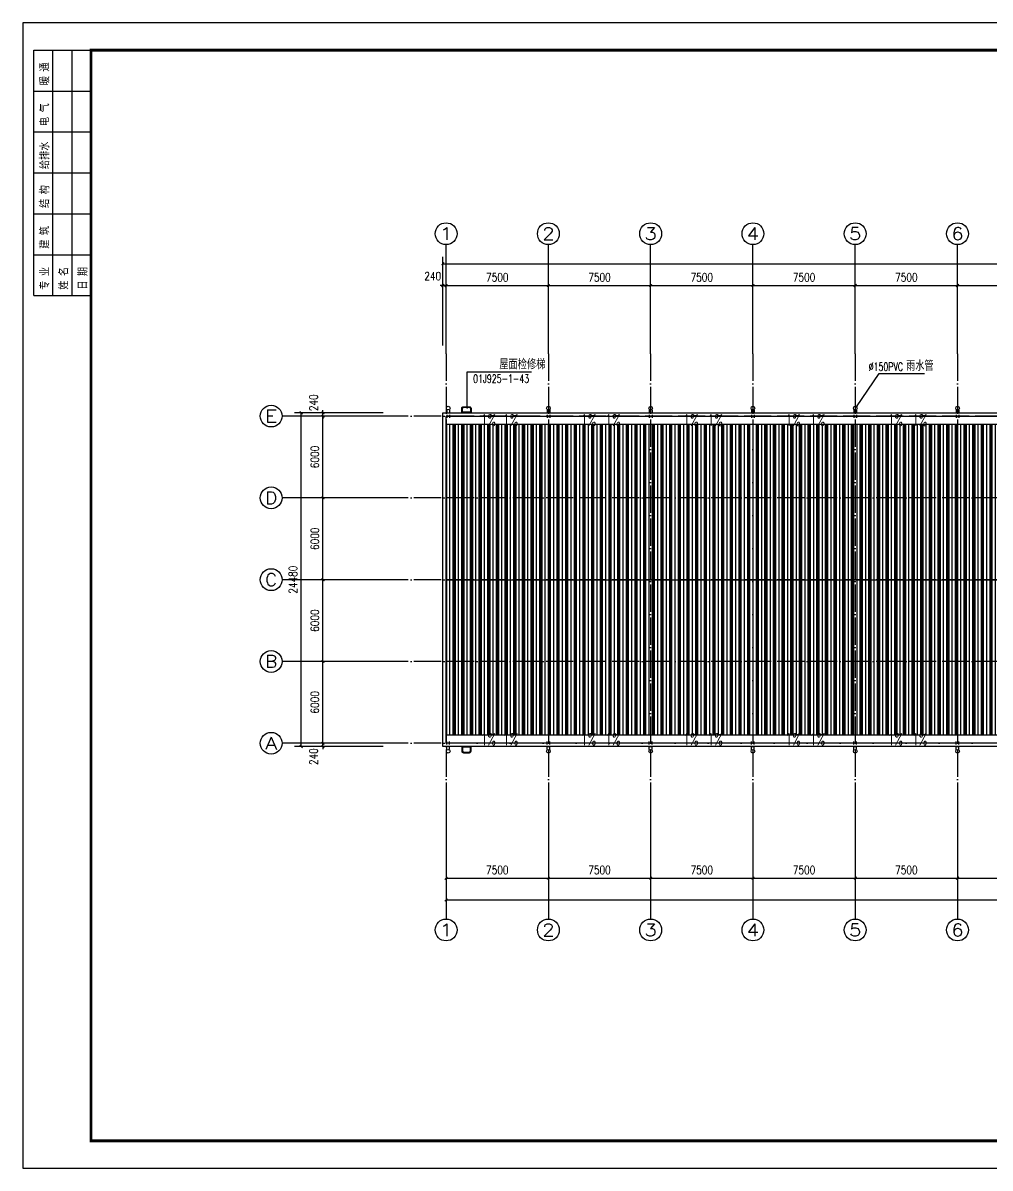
# Model space of a CAD drawing. Extents: x 3757684 to 3906284, y -130571 to 413559.
# Drawn here: x 3757684 to 3828603, y 184104 to 268104 of the extents above; entities that cross this region are included whole.
import ezdxf
from ezdxf.enums import TextEntityAlignment as Align

# ---------------------------------------------------------------- set-up
doc = ezdxf.new("R2010")
doc.units = 0
doc.header["$LTSCALE"] = 1000
doc.header["$MEASUREMENT"] = 0
for name, pattern in [('30', [0]), ('DASH', [0.35, 0.25, -0.1]), ('DOTE', [2.42, 2, -0.2, 0.02, -0.2])]:
    doc.linetypes.add(name, pattern=pattern)
doc.layers.get('0').update_dxf_attribs({"color": 4, "linetype": 'CONTINUOUS'})
doc.layers.get('Defpoints').update_dxf_attribs({"linetype": 'CONTINUOUS'})
for name, color, linetype in [('AXIS', 3, 'CONTINUOUS'), ('AXIS_TEXT', 7, 'CONTINUOUS'), ('DIM_LEAD', 3, 'CONTINUOUS'), ('DIM_SYMB', 3, 'CONTINUOUS'), ('DOTE', 1, 'CONTINUOUS'), ('killer_tk3.0000', 1, 'CONTINUOUS'), ('PUB_TEXT', 7, 'CONTINUOUS'), ('PUB_TITLE', 4, 'CONTINUOUS')]:
    doc.layers.add(name, color=color, linetype=linetype)
doc.styles.add('_TCH_AXIS', font='COMPLEX', dxfattribs={"bigfont": 'GBCBIG'})
doc.styles.add('_TCH_DIM', font='SIMPLEX', dxfattribs={"bigfont": 'GBCBIG'})
doc.styles.add('COMPLEX', font='COMPLEX')
doc.styles.add('DIM_FONT', font='SIMPLEX.shx', dxfattribs={"width": 0.8})
doc.styles.add('ht', font='simhei_0.ttf', dxfattribs={"width": 0.8})
doc.dimstyles.new('DIMN200', dxfattribs={"dimscale": 2, "dimtxt": 300, "dimasz": 100, "dimexe": 250, "dimexo": 300, "dimgap": 150, "dimtad": 1, "dimdec": 0, "dimzin": 0, "dimdsep": 46, "dimtxsty": 'DIM_FONT', "dimblk": 'ARCHTICK', "dimcen": 0.09, "dimclrt": 7, "dimazin": 2, "dimtfac": 1, "dimtdec": 0, "dimtix": 1, "dimtmove": 2, "dimatfit": 3, "dimfxl": 0, "dimtolj": 1, "dimtzin": 0, "dimarcsym": 0})

# ---------------------------------------------------------------- blocks, each defined once
blk = doc.blocks.new('A$C24B85BD5')
at = {"layer": 'PUB_TITLE'}
for p, q in [((0, 0), (0, 13500)), ((0, 13500), (3150, 13500)), ((1050, 0), (1050, 13500)), ((2100, 0), (2100, 13500)), ((3150, 0), (3150, 13500)), ((0, 11250), (3150, 11250)), ((0, 9000), (3150, 9000)), ((0, 6750), (3150, 6750)), ((0, 4500), (3150, 4500)), ((0, 2250), (3150, 2250)), ((0, 0), (3150, 0))]:
    blk.add_line(p, q, dxfattribs=at)
at = {"layer": 'PUB_TITLE', "style": 'ht', "width": 0.8}
for s, p in [('暖 通', (804, 11572)), ('电 气', (804, 9322)), ('给排水', (804, 6961)), ('结 构', (804, 4822)), ('建 筑', (804, 2572)), ('专 业', (804, 322)), ('姓 名', (1854, 322)), ('日 期', (2904, 322))]:
    blk.add_text(s, height=450, rotation=90, dxfattribs=at).set_placement(p)
blk = doc.blocks.new('_ArchTick')
at = {"color": 0, "linetype": 'ByBlock', "const_width": 0.4}
blk.add_lwpolyline([(-0.5, -0.5), (0.5, 0.5)], dxfattribs=at)
blk = doc.blocks.new('*D43')
at = {"layer": 'AXIS', "color": 0, "lineweight": -2}
for p, q in [((3784088, 215265), (3779188, 215265)), ((3779688, 215265), (3779688, 215465)), ((3779688, 215025), (3779688, 215265)), ((3784088, 215025), (3779188, 215025)), ((3779688, 215025), (3779688, 214825))]:
    blk.add_line(p, q, dxfattribs=at)
at = {"layer": 'Defpoints', "color": 0}
for p in [(3779688, 215265), (3784688, 215265), (3784688, 215025)]:
    blk.add_point(p, dxfattribs=at)
at = {"layer": 'AXIS', "color": 0, "lineweight": -2, "xscale": 200, "yscale": 200, "zscale": 200}
for p, rotation in [((3779688, 215265), 270), ((3779688, 215025), 90)]:
    blk.add_blockref('_ArchTick', p, dxfattribs=dict(at, rotation=rotation))
at = {"layer": 'AXIS', "color": 7, "insert": (3778998, 214285), "char_height": 600, "attachment_point": 5, "rotation": 90, "style": 'DIM_FONT'}
blk.add_mtext('\\A1;240', dxfattribs=at)
blk = doc.blocks.new('*D44')
at = {"layer": 'AXIS', "color": 0, "lineweight": -2}
for p, q in [((3784088, 221265), (3779188, 221265)), ((3779688, 215265), (3779688, 221265)), ((3784088, 215265), (3779188, 215265))]:
    blk.add_line(p, q, dxfattribs=at)
at = {"layer": 'Defpoints', "color": 0}
for p in [(3779688, 221265), (3784688, 221265), (3784688, 215265)]:
    blk.add_point(p, dxfattribs=at)
at = {"layer": 'AXIS', "color": 0, "lineweight": -2, "xscale": 200, "yscale": 200, "zscale": 200}
for p, rotation in [((3779688, 221265), 90), ((3779688, 215265), 270)]:
    blk.add_blockref('_ArchTick', p, dxfattribs=dict(at, rotation=rotation))
at = {"layer": 'AXIS', "color": 7, "insert": (3779088, 218265), "char_height": 600, "attachment_point": 5, "rotation": 90, "style": 'DIM_FONT'}
blk.add_mtext('\\A1;6000', dxfattribs=at)
blk = doc.blocks.new('*D45')
at = {"layer": 'AXIS', "color": 0, "lineweight": -2}
for p, q in [((3784088, 227265), (3779188, 227265)), ((3779688, 221265), (3779688, 227265)), ((3784088, 221265), (3779188, 221265))]:
    blk.add_line(p, q, dxfattribs=at)
at = {"layer": 'Defpoints', "color": 0}
for p in [(3779688, 227265), (3784688, 227265), (3784688, 221265)]:
    blk.add_point(p, dxfattribs=at)
at = {"layer": 'AXIS', "color": 0, "lineweight": -2, "xscale": 200, "yscale": 200, "zscale": 200}
for p, rotation in [((3779688, 227265), 90), ((3779688, 221265), 270)]:
    blk.add_blockref('_ArchTick', p, dxfattribs=dict(at, rotation=rotation))
at = {"layer": 'AXIS', "color": 7, "insert": (3779088, 224265), "char_height": 600, "attachment_point": 5, "rotation": 90, "style": 'DIM_FONT'}
blk.add_mtext('\\A1;6000', dxfattribs=at)
blk = doc.blocks.new('*D46')
at = {"layer": 'AXIS', "color": 0, "lineweight": -2}
for p, q in [((3784088, 233265), (3779188, 233265)), ((3779688, 227265), (3779688, 233265)), ((3784088, 227265), (3779188, 227265))]:
    blk.add_line(p, q, dxfattribs=at)
at = {"layer": 'Defpoints', "color": 0}
for p in [(3779688, 233265), (3784688, 233265), (3784688, 227265)]:
    blk.add_point(p, dxfattribs=at)
at = {"layer": 'AXIS', "color": 0, "lineweight": -2, "xscale": 200, "yscale": 200, "zscale": 200}
for p, rotation in [((3779688, 233265), 90), ((3779688, 227265), 270)]:
    blk.add_blockref('_ArchTick', p, dxfattribs=dict(at, rotation=rotation))
at = {"layer": 'AXIS', "color": 7, "insert": (3779088, 230265), "char_height": 600, "attachment_point": 5, "rotation": 90, "style": 'DIM_FONT'}
blk.add_mtext('\\A1;6000', dxfattribs=at)
blk = doc.blocks.new('*D47')
at = {"layer": 'AXIS', "color": 0, "lineweight": -2}
for p, q in [((3784088, 239265), (3779188, 239265)), ((3779688, 233265), (3779688, 239265)), ((3784088, 233265), (3779188, 233265))]:
    blk.add_line(p, q, dxfattribs=at)
at = {"layer": 'Defpoints', "color": 0}
for p in [(3779688, 239265), (3784688, 239265), (3784688, 233265)]:
    blk.add_point(p, dxfattribs=at)
at = {"layer": 'AXIS', "color": 0, "lineweight": -2, "xscale": 200, "yscale": 200, "zscale": 200}
for p, rotation in [((3779688, 239265), 90), ((3779688, 233265), 270)]:
    blk.add_blockref('_ArchTick', p, dxfattribs=dict(at, rotation=rotation))
at = {"layer": 'AXIS', "color": 7, "insert": (3779088, 236265), "char_height": 600, "attachment_point": 5, "rotation": 90, "style": 'DIM_FONT'}
blk.add_mtext('\\A1;6000', dxfattribs=at)
blk = doc.blocks.new('*D48')
at = {"layer": 'AXIS', "color": 0, "lineweight": -2}
for p, q in [((3784088, 239505), (3779188, 239505)), ((3779688, 239505), (3779688, 239705)), ((3779688, 239265), (3779688, 239505)), ((3784088, 239265), (3779188, 239265)), ((3779688, 239265), (3779688, 239065))]:
    blk.add_line(p, q, dxfattribs=at)
at = {"layer": 'Defpoints', "color": 0}
for p in [(3779688, 239505), (3784688, 239505), (3784688, 239265)]:
    blk.add_point(p, dxfattribs=at)
at = {"layer": 'AXIS', "color": 0, "lineweight": -2, "xscale": 200, "yscale": 200, "zscale": 200}
for p, rotation in [((3779688, 239505), 270), ((3779688, 239265), 90)]:
    blk.add_blockref('_ArchTick', p, dxfattribs=dict(at, rotation=rotation))
at = {"layer": 'AXIS', "color": 7, "insert": (3778998, 240245), "char_height": 600, "attachment_point": 5, "rotation": 90, "style": 'DIM_FONT'}
blk.add_mtext('\\A1;240', dxfattribs=at)
blk = doc.blocks.new('*D49')
at = {"layer": 'AXIS', "color": 0, "lineweight": -2}
for p, q in [((3784088, 239505), (3777588, 239505)), ((3778088, 215025), (3778088, 239505)), ((3784088, 215025), (3777588, 215025))]:
    blk.add_line(p, q, dxfattribs=at)
at = {"layer": 'Defpoints', "color": 0}
for p in [(3778088, 239505), (3784688, 239505), (3784688, 215025)]:
    blk.add_point(p, dxfattribs=at)
at = {"layer": 'AXIS', "color": 0, "lineweight": -2, "xscale": 200, "yscale": 200, "zscale": 200}
for p, rotation in [((3778088, 239505), 90), ((3778088, 215025), 270)]:
    blk.add_blockref('_ArchTick', p, dxfattribs=dict(at, rotation=rotation))
at = {"layer": 'AXIS', "color": 7, "insert": (3777488, 227265), "char_height": 600, "attachment_point": 5, "rotation": 90, "style": 'DIM_FONT'}
blk.add_mtext('\\A1;24480', dxfattribs=at)
blk = doc.blocks.new('*D50')
at = {"layer": 'AXIS', "color": 0, "lineweight": -2}
for p, q in [((3788474, 248842), (3788274, 248842)), ((3788474, 244442), (3788474, 249342)), ((3788474, 248842), (3788714, 248842)), ((3788714, 244442), (3788714, 249342)), ((3788714, 248842), (3788914, 248842))]:
    blk.add_line(p, q, dxfattribs=at)
at = {"layer": 'Defpoints', "color": 0}
for p in [(3788714, 248842), (3788474, 243842), (3788714, 243842)]:
    blk.add_point(p, dxfattribs=at)
at = {"layer": 'AXIS', "color": 0, "lineweight": -2, "xscale": 200, "yscale": 200, "zscale": 200}
blk.add_blockref('_ArchTick', (3788474, 248842), dxfattribs=at)
at = {"layer": 'AXIS', "color": 0, "lineweight": -2, "xscale": 200, "yscale": 200, "zscale": 200, "rotation": 180}
blk.add_blockref('_ArchTick', (3788714, 248842), dxfattribs=at)
at = {"layer": 'AXIS', "color": 7, "insert": (3787734, 249532), "char_height": 600, "attachment_point": 5, "style": 'DIM_FONT'}
blk.add_mtext('\\A1;240', dxfattribs=at)
blk = doc.blocks.new('*D51')
at = {"layer": 'AXIS', "color": 0, "lineweight": -2}
for p, q in [((3788714, 244442), (3788714, 249342)), ((3788714, 248842), (3796214, 248842)), ((3796214, 244442), (3796214, 249342))]:
    blk.add_line(p, q, dxfattribs=at)
at = {"layer": 'Defpoints', "color": 0}
for p in [(3796214, 248842), (3788714, 243842), (3796214, 243842)]:
    blk.add_point(p, dxfattribs=at)
at = {"layer": 'AXIS', "color": 0, "lineweight": -2, "xscale": 200, "yscale": 200, "zscale": 200, "rotation": 180}
blk.add_blockref('_ArchTick', (3788714, 248842), dxfattribs=at)
at = {"layer": 'AXIS', "color": 0, "lineweight": -2, "xscale": 200, "yscale": 200, "zscale": 200}
blk.add_blockref('_ArchTick', (3796214, 248842), dxfattribs=at)
at = {"layer": 'AXIS', "color": 7, "insert": (3792464, 249442), "char_height": 600, "attachment_point": 5, "style": 'DIM_FONT'}
blk.add_mtext('\\A1;7500', dxfattribs=at)
blk = doc.blocks.new('*D52')
at = {"layer": 'AXIS', "color": 0, "lineweight": -2}
for p, q in [((3796214, 244442), (3796214, 249342)), ((3796214, 248842), (3803714, 248842)), ((3803714, 244442), (3803714, 249342))]:
    blk.add_line(p, q, dxfattribs=at)
at = {"layer": 'Defpoints', "color": 0}
for p in [(3803714, 248842), (3796214, 243842), (3803714, 243842)]:
    blk.add_point(p, dxfattribs=at)
at = {"layer": 'AXIS', "color": 0, "lineweight": -2, "xscale": 200, "yscale": 200, "zscale": 200, "rotation": 180}
blk.add_blockref('_ArchTick', (3796214, 248842), dxfattribs=at)
at = {"layer": 'AXIS', "color": 0, "lineweight": -2, "xscale": 200, "yscale": 200, "zscale": 200}
blk.add_blockref('_ArchTick', (3803714, 248842), dxfattribs=at)
at = {"layer": 'AXIS', "color": 7, "insert": (3799964, 249442), "char_height": 600, "attachment_point": 5, "style": 'DIM_FONT'}
blk.add_mtext('\\A1;7500', dxfattribs=at)
blk = doc.blocks.new('*D53')
at = {"layer": 'AXIS', "color": 0, "lineweight": -2}
for p, q in [((3803714, 244442), (3803714, 249342)), ((3803714, 248842), (3811214, 248842)), ((3811214, 244442), (3811214, 249342))]:
    blk.add_line(p, q, dxfattribs=at)
at = {"layer": 'Defpoints', "color": 0}
for p in [(3811214, 248842), (3803714, 243842), (3811214, 243842)]:
    blk.add_point(p, dxfattribs=at)
at = {"layer": 'AXIS', "color": 0, "lineweight": -2, "xscale": 200, "yscale": 200, "zscale": 200, "rotation": 180}
blk.add_blockref('_ArchTick', (3803714, 248842), dxfattribs=at)
at = {"layer": 'AXIS', "color": 0, "lineweight": -2, "xscale": 200, "yscale": 200, "zscale": 200}
blk.add_blockref('_ArchTick', (3811214, 248842), dxfattribs=at)
at = {"layer": 'AXIS', "color": 7, "insert": (3807464, 249442), "char_height": 600, "attachment_point": 5, "style": 'DIM_FONT'}
blk.add_mtext('\\A1;7500', dxfattribs=at)
blk = doc.blocks.new('*D54')
at = {"layer": 'AXIS', "color": 0, "lineweight": -2}
for p, q in [((3811214, 244442), (3811214, 249342)), ((3811214, 248842), (3818714, 248842)), ((3818714, 244442), (3818714, 249342))]:
    blk.add_line(p, q, dxfattribs=at)
at = {"layer": 'Defpoints', "color": 0}
for p in [(3818714, 248842), (3811214, 243842), (3818714, 243842)]:
    blk.add_point(p, dxfattribs=at)
at = {"layer": 'AXIS', "color": 0, "lineweight": -2, "xscale": 200, "yscale": 200, "zscale": 200, "rotation": 180}
blk.add_blockref('_ArchTick', (3811214, 248842), dxfattribs=at)
at = {"layer": 'AXIS', "color": 0, "lineweight": -2, "xscale": 200, "yscale": 200, "zscale": 200}
blk.add_blockref('_ArchTick', (3818714, 248842), dxfattribs=at)
at = {"layer": 'AXIS', "color": 7, "insert": (3814964, 249442), "char_height": 600, "attachment_point": 5, "style": 'DIM_FONT'}
blk.add_mtext('\\A1;7500', dxfattribs=at)
blk = doc.blocks.new('*D55')
at = {"layer": 'AXIS', "color": 0, "lineweight": -2}
for p, q in [((3818714, 244442), (3818714, 249342)), ((3818714, 248842), (3826214, 248842)), ((3826214, 244442), (3826214, 249342))]:
    blk.add_line(p, q, dxfattribs=at)
at = {"layer": 'Defpoints', "color": 0}
for p in [(3826214, 248842), (3818714, 243842), (3826214, 243842)]:
    blk.add_point(p, dxfattribs=at)
at = {"layer": 'AXIS', "color": 0, "lineweight": -2, "xscale": 200, "yscale": 200, "zscale": 200, "rotation": 180}
blk.add_blockref('_ArchTick', (3818714, 248842), dxfattribs=at)
at = {"layer": 'AXIS', "color": 0, "lineweight": -2, "xscale": 200, "yscale": 200, "zscale": 200}
blk.add_blockref('_ArchTick', (3826214, 248842), dxfattribs=at)
at = {"layer": 'AXIS', "color": 7, "insert": (3822464, 249442), "char_height": 600, "attachment_point": 5, "style": 'DIM_FONT'}
blk.add_mtext('\\A1;7500', dxfattribs=at)
blk = doc.blocks.new('*D56')
at = {"layer": 'AXIS', "color": 0, "lineweight": -2}
for p, q in [((3826214, 244442), (3826214, 249342)), ((3826214, 248842), (3833714, 248842)), ((3833714, 244442), (3833714, 249342))]:
    blk.add_line(p, q, dxfattribs=at)
at = {"layer": 'Defpoints', "color": 0}
for p in [(3833714, 248842), (3826214, 243842), (3833714, 243842)]:
    blk.add_point(p, dxfattribs=at)
at = {"layer": 'AXIS', "color": 0, "lineweight": -2, "xscale": 200, "yscale": 200, "zscale": 200, "rotation": 180}
blk.add_blockref('_ArchTick', (3826214, 248842), dxfattribs=at)
at = {"layer": 'AXIS', "color": 0, "lineweight": -2, "xscale": 200, "yscale": 200, "zscale": 200}
blk.add_blockref('_ArchTick', (3833714, 248842), dxfattribs=at)
at = {"layer": 'AXIS', "color": 7, "insert": (3829964, 249442), "char_height": 600, "attachment_point": 5, "style": 'DIM_FONT'}
blk.add_mtext('\\A1;7500', dxfattribs=at)
blk = doc.blocks.new('*D64')
at = {"layer": 'AXIS', "color": 0, "lineweight": -2}
for p, q in [((3788474, 244442), (3788474, 250942)), ((3788474, 250442), (3878954, 250442)), ((3878954, 244442), (3878954, 250942))]:
    blk.add_line(p, q, dxfattribs=at)
at = {"layer": 'Defpoints', "color": 0}
for p in [(3878954, 250442), (3788474, 243842), (3878954, 243842)]:
    blk.add_point(p, dxfattribs=at)
at = {"layer": 'AXIS', "color": 0, "lineweight": -2, "xscale": 200, "yscale": 200, "zscale": 200, "rotation": 180}
blk.add_blockref('_ArchTick', (3788474, 250442), dxfattribs=at)
at = {"layer": 'AXIS', "color": 0, "lineweight": -2, "xscale": 200, "yscale": 200, "zscale": 200}
blk.add_blockref('_ArchTick', (3878954, 250442), dxfattribs=at)
at = {"layer": 'AXIS', "color": 7, "insert": (3833714, 251042), "char_height": 600, "attachment_point": 5, "style": 'DIM_FONT'}
blk.add_mtext('\\A1;90480', dxfattribs=at)
blk = doc.blocks.new('*D141')
at = {"layer": 'AXIS', "color": 0, "lineweight": -2}
for p, q in [((3788714, 209771), (3788714, 204871)), ((3796214, 209771), (3796214, 204871)), ((3788714, 205371), (3796214, 205371))]:
    blk.add_line(p, q, dxfattribs=at)
at = {"layer": 'Defpoints', "color": 0}
for p in [(3788714, 210371), (3796214, 210371), (3796214, 205371)]:
    blk.add_point(p, dxfattribs=at)
at = {"layer": 'AXIS', "color": 0, "lineweight": -2, "xscale": 200, "yscale": 200, "zscale": 200, "rotation": 180}
blk.add_blockref('_ArchTick', (3788714, 205371), dxfattribs=at)
at = {"layer": 'AXIS', "color": 0, "lineweight": -2, "xscale": 200, "yscale": 200, "zscale": 200}
blk.add_blockref('_ArchTick', (3796214, 205371), dxfattribs=at)
at = {"layer": 'AXIS', "color": 7, "insert": (3792464, 205971), "char_height": 600, "attachment_point": 5, "style": 'DIM_FONT'}
blk.add_mtext('\\A1;7500', dxfattribs=at)
blk = doc.blocks.new('*D142')
at = {"layer": 'AXIS', "color": 0, "lineweight": -2}
for p, q in [((3796214, 209771), (3796214, 204871)), ((3803714, 209771), (3803714, 204871)), ((3796214, 205371), (3803714, 205371))]:
    blk.add_line(p, q, dxfattribs=at)
at = {"layer": 'Defpoints', "color": 0}
for p in [(3796214, 210371), (3803714, 210371), (3803714, 205371)]:
    blk.add_point(p, dxfattribs=at)
at = {"layer": 'AXIS', "color": 0, "lineweight": -2, "xscale": 200, "yscale": 200, "zscale": 200, "rotation": 180}
blk.add_blockref('_ArchTick', (3796214, 205371), dxfattribs=at)
at = {"layer": 'AXIS', "color": 0, "lineweight": -2, "xscale": 200, "yscale": 200, "zscale": 200}
blk.add_blockref('_ArchTick', (3803714, 205371), dxfattribs=at)
at = {"layer": 'AXIS', "color": 7, "insert": (3799964, 205971), "char_height": 600, "attachment_point": 5, "style": 'DIM_FONT'}
blk.add_mtext('\\A1;7500', dxfattribs=at)
blk = doc.blocks.new('*D143')
at = {"layer": 'AXIS', "color": 0, "lineweight": -2}
for p, q in [((3803714, 209771), (3803714, 204871)), ((3811214, 209771), (3811214, 204871)), ((3803714, 205371), (3811214, 205371))]:
    blk.add_line(p, q, dxfattribs=at)
at = {"layer": 'Defpoints', "color": 0}
for p in [(3803714, 210371), (3811214, 210371), (3811214, 205371)]:
    blk.add_point(p, dxfattribs=at)
at = {"layer": 'AXIS', "color": 0, "lineweight": -2, "xscale": 200, "yscale": 200, "zscale": 200, "rotation": 180}
blk.add_blockref('_ArchTick', (3803714, 205371), dxfattribs=at)
at = {"layer": 'AXIS', "color": 0, "lineweight": -2, "xscale": 200, "yscale": 200, "zscale": 200}
blk.add_blockref('_ArchTick', (3811214, 205371), dxfattribs=at)
at = {"layer": 'AXIS', "color": 7, "insert": (3807464, 205971), "char_height": 600, "attachment_point": 5, "style": 'DIM_FONT'}
blk.add_mtext('\\A1;7500', dxfattribs=at)
blk = doc.blocks.new('*D144')
at = {"layer": 'AXIS', "color": 0, "lineweight": -2}
for p, q in [((3811214, 209771), (3811214, 204871)), ((3818714, 209771), (3818714, 204871)), ((3811214, 205371), (3818714, 205371))]:
    blk.add_line(p, q, dxfattribs=at)
at = {"layer": 'Defpoints', "color": 0}
for p in [(3811214, 210371), (3818714, 210371), (3818714, 205371)]:
    blk.add_point(p, dxfattribs=at)
at = {"layer": 'AXIS', "color": 0, "lineweight": -2, "xscale": 200, "yscale": 200, "zscale": 200, "rotation": 180}
blk.add_blockref('_ArchTick', (3811214, 205371), dxfattribs=at)
at = {"layer": 'AXIS', "color": 0, "lineweight": -2, "xscale": 200, "yscale": 200, "zscale": 200}
blk.add_blockref('_ArchTick', (3818714, 205371), dxfattribs=at)
at = {"layer": 'AXIS', "color": 7, "insert": (3814964, 205971), "char_height": 600, "attachment_point": 5, "style": 'DIM_FONT'}
blk.add_mtext('\\A1;7500', dxfattribs=at)
blk = doc.blocks.new('*D145')
at = {"layer": 'AXIS', "color": 0, "lineweight": -2}
for p, q in [((3818714, 209771), (3818714, 204871)), ((3826214, 209771), (3826214, 204871)), ((3818714, 205371), (3826214, 205371))]:
    blk.add_line(p, q, dxfattribs=at)
at = {"layer": 'Defpoints', "color": 0}
for p in [(3818714, 210371), (3826214, 210371), (3826214, 205371)]:
    blk.add_point(p, dxfattribs=at)
at = {"layer": 'AXIS', "color": 0, "lineweight": -2, "xscale": 200, "yscale": 200, "zscale": 200, "rotation": 180}
blk.add_blockref('_ArchTick', (3818714, 205371), dxfattribs=at)
at = {"layer": 'AXIS', "color": 0, "lineweight": -2, "xscale": 200, "yscale": 200, "zscale": 200}
blk.add_blockref('_ArchTick', (3826214, 205371), dxfattribs=at)
at = {"layer": 'AXIS', "color": 7, "insert": (3822464, 205971), "char_height": 600, "attachment_point": 5, "style": 'DIM_FONT'}
blk.add_mtext('\\A1;7500', dxfattribs=at)
blk = doc.blocks.new('*D146')
at = {"layer": 'AXIS', "color": 0, "lineweight": -2}
for p, q in [((3826214, 209771), (3826214, 204871)), ((3833714, 209771), (3833714, 204871)), ((3826214, 205371), (3833714, 205371))]:
    blk.add_line(p, q, dxfattribs=at)
at = {"layer": 'Defpoints', "color": 0}
for p in [(3826214, 210371), (3833714, 210371), (3833714, 205371)]:
    blk.add_point(p, dxfattribs=at)
at = {"layer": 'AXIS', "color": 0, "lineweight": -2, "xscale": 200, "yscale": 200, "zscale": 200, "rotation": 180}
blk.add_blockref('_ArchTick', (3826214, 205371), dxfattribs=at)
at = {"layer": 'AXIS', "color": 0, "lineweight": -2, "xscale": 200, "yscale": 200, "zscale": 200}
blk.add_blockref('_ArchTick', (3833714, 205371), dxfattribs=at)
at = {"layer": 'AXIS', "color": 7, "insert": (3829964, 205971), "char_height": 600, "attachment_point": 5, "style": 'DIM_FONT'}
blk.add_mtext('\\A1;7500', dxfattribs=at)
blk = doc.blocks.new('*D153')
at = {"layer": 'AXIS', "color": 0, "lineweight": -2}
for p, q in [((3788714, 209771), (3788714, 203271)), ((3878714, 209771), (3878714, 203271)), ((3788714, 203771), (3878714, 203771))]:
    blk.add_line(p, q, dxfattribs=at)
at = {"layer": 'Defpoints', "color": 0}
for p in [(3788714, 210371), (3878714, 210371), (3878714, 203771)]:
    blk.add_point(p, dxfattribs=at)
at = {"layer": 'AXIS', "color": 0, "lineweight": -2, "xscale": 200, "yscale": 200, "zscale": 200, "rotation": 180}
blk.add_blockref('_ArchTick', (3788714, 203771), dxfattribs=at)
at = {"layer": 'AXIS', "color": 0, "lineweight": -2, "xscale": 200, "yscale": 200, "zscale": 200}
blk.add_blockref('_ArchTick', (3878714, 203771), dxfattribs=at)
at = {"layer": 'AXIS', "color": 7, "insert": (3833714, 204371), "char_height": 600, "attachment_point": 5, "style": 'DIM_FONT'}
blk.add_mtext('\\A1;90000', dxfattribs=at)
blk = doc.blocks.new('_AXISO')
blk.add_circle((0, 0), 0.5)
at = {"layer": 'AXIS_TEXT', "style": 'COMPLEX', "width": 1.041667}
blk.add_attdef('A', text='', height=0.56, dxfattribs=at).set_placement((-0.25, -0.28), (0.25, -0.28), align=Align.FIT)

msp = doc.modelspace()

# ---------------------------------------------------------------- hatches: boundary and pattern name
h = msp.add_hatch()
h.set_pattern_fill('PLASTI', color=8, scale=200, angle=90, style=0)
h.set_pattern_definition([(90, (257526.14, -262906.9), (-635, 4e-14), []), (90, (257446.8, -262906.9), (-635, 4e-14), []), (90, (257367.4, -262906.9), (-635, 4e-14), []), (90, (257129.3, -262906.9), (-635, 4e-14), [])])
h.paths.add_polyline_path([(3788713.9, 215865.2), (3878713.9, 215865.2), (3878713.9, 238665.2), (3788713.9, 238665.2)])

# ---------------------------------------------------------------- linework, layer by layer
at = {"linetype": 'DASH'}
for p, q in [((3788770.6, 239717.1, 0), (3788770.6, 239125.7, 0)), ((3788970.6, 239717.1, 0), (3788970.6, 239125.7, 0)), ((3796113.9, 239717.1, 0), (3796113.9, 239125.7, 0)), ((3796313.9, 239717.1, 0), (3796313.9, 239125.7, 0)), ((3803613.9, 239717.1, 0), (3803613.9, 239125.7, 0)), ((3803813.9, 239717.1, 0), (3803813.9, 239125.7, 0)), ((3811113.9, 239717.1, 0), (3811113.9, 239125.7, 0)), ((3811313.9, 239717.1, 0), (3811313.9, 239125.7, 0)), ((3818613.9, 239717.1, 0), (3818613.9, 239125.7, 0)), ((3818813.9, 239717.1, 0), (3818813.9, 239125.7, 0)), ((3826113.9, 239717.1, 0), (3826113.9, 239125.7, 0)), ((3826313.9, 239717.1, 0), (3826313.9, 239125.7, 0)), ((3788770.6, 214813.2, 0), (3788770.6, 215404.6, 0)), ((3788970.6, 214813.2, 0), (3788970.6, 215404.6, 0)), ((3796113.9, 214813.2, 0), (3796113.9, 215404.6, 0)), ((3796313.9, 214813.2, 0), (3796313.9, 215404.6, 0)), ((3803613.9, 214813.2, 0), (3803613.9, 215404.6, 0)), ((3803813.9, 214813.2, 0), (3803813.9, 215404.6, 0)), ((3811113.9, 214813.2, 0), (3811113.9, 215404.6, 0)), ((3811313.9, 214813.2, 0), (3811313.9, 215404.6, 0)), ((3818613.9, 214813.2, 0), (3818613.9, 215404.6, 0)), ((3818813.9, 214813.2, 0), (3818813.9, 215404.6, 0)), ((3826113.9, 214813.2, 0), (3826113.9, 215404.6, 0)), ((3826313.9, 214813.2, 0), (3826313.9, 215404.6, 0))]:
    msp.add_line(p, q, dxfattribs=at)
msp.add_line((3788713.9, 227265.2, 0), (3878713.9, 227265.2))
for points in [[(3788473.9, 239505.2), (3878953.9, 239505.2), (3878953.9, 215025.2), (3788473.9, 215025.2)], [(3788713.9, 239265.2), (3878713.9, 239265.2), (3878713.9, 215265.2), (3788713.9, 215265.2)], [(3788713.9, 238665.2), (3878713.9, 238665.2), (3878713.9, 215865.2), (3788713.9, 215865.2)]]:
    msp.add_lwpolyline(points, close=True)
for centre in [(3788870.6, 239853.2, 0), (3796213.9, 239853.2, 0), (3803713.9, 239853.2, 0), (3811213.9, 239853.2, 0), (3818713.9, 239853.2, 0), (3826213.9, 239853.2, 0), (3788870.6, 214677.1, 0), (3796213.9, 214677.1, 0), (3803713.9, 214677.1, 0), (3811213.9, 214677.1, 0), (3818713.9, 214677.1, 0), (3826213.9, 214677.1, 0)]:
    msp.add_circle(centre, 134.3)
at = {"layer": 'AXIS'}
for p, q in [((3788713.9, 243842.1), (3788713.9, 251842.1)), ((3796213.9, 243842.1), (3796213.9, 251842.1)), ((3803713.9, 243842.1), (3803713.9, 251842.1)), ((3811213.9, 243842.1), (3811213.9, 251842.1)), ((3818713.9, 243842.1), (3818713.9, 251842.1)), ((3826213.9, 243842.1), (3826213.9, 251842.1)), ((3784688, 239265.2), (3776688, 239265.2)), ((3784688, 233265.2), (3776688, 233265.2)), ((3784688, 227265.2), (3776688, 227265.2)), ((3784688, 221265.2), (3776688, 221265.2)), ((3784688, 215265.2), (3776688, 215265.2)), ((3788713.9, 210370.6), (3788713.9, 202370.6)), ((3796213.9, 210370.6), (3796213.9, 202370.6)), ((3803713.9, 210370.6), (3803713.9, 202370.6)), ((3811213.9, 210370.6), (3811213.9, 202370.6)), ((3818713.9, 210370.6), (3818713.9, 202370.6)), ((3826213.9, 210370.6), (3826213.9, 202370.6))]:
    msp.add_line(p, q, dxfattribs=at)
at = {"layer": 'DIM_LEAD'}
for p, q in [((3790261.8, 239892.9), (3790261.8, 242504.6)), ((3790261.8, 242504.6), (3794978, 242504.6)), ((3818805.3, 239951.5), (3820471.5, 242390.9)), ((3820471.5, 242390.9), (3823794.7, 242390.9))]:
    msp.add_line(p, q, dxfattribs=at)
at = {"layer": 'DIM_LEAD', "const_width": 80}
for points in [[(3790261.8, 239852.9, 1), (3790261.8, 239932.9, 1)], [(3818782.7, 239918.4, 1), (3818827.8, 239984.5, 1)]]:
    msp.add_lwpolyline(points, format="xyb", close=True, dxfattribs=at)
at = {"layer": 'DIM_SYMB'}
for points in [[(3791042.4, 238967.7, 0, 0, 0), (3789841.2, 238967.7, 160, 0, 0), (3789241.2, 238967.7, 0, 0, 0)], [(3794042.1, 238967.7, 0, 0, 0), (3795243.3, 238967.7, 160, 0, 0), (3795843.3, 238967.7, 0, 0, 0)], [(3798385.7, 238967.7, 0, 0, 0), (3797184.5, 238967.7, 160, 0, 0), (3796584.5, 238967.7, 0, 0, 0)], [(3801542.1, 238967.7, 0, 0, 0), (3802743.3, 238967.7, 160, 0, 0), (3803343.3, 238967.7, 0, 0, 0)], [(3805885.7, 238967.7, 0, 0, 0), (3804684.5, 238967.7, 160, 0, 0), (3804084.5, 238967.7, 0, 0, 0)], [(3809042.1, 238967.7, 0, 0, 0), (3810243.3, 238967.7, 160, 0, 0), (3810843.3, 238967.7, 0, 0, 0)], [(3813385.7, 238967.7, 0, 0, 0), (3812184.5, 238967.7, 160, 0, 0), (3811584.5, 238967.7, 0, 0, 0)], [(3816542.1, 238967.7, 0, 0, 0), (3817743.3, 238967.7, 160, 0, 0), (3818343.3, 238967.7, 0, 0, 0)], [(3820885.7, 238967.7, 0, 0, 0), (3819684.5, 238967.7, 160, 0, 0), (3819084.5, 238967.7, 0, 0, 0)], [(3824042.1, 238967.7, 0, 0, 0), (3825243.3, 238967.7, 160, 0, 0), (3825843.3, 238967.7, 0, 0, 0)], [(3828385.7, 238967.7, 0, 0, 0), (3827184.5, 238967.7, 160, 0, 0), (3826584.5, 238967.7, 0, 0, 0)], [(3791042.4, 215562.6, 0, 0, 0), (3789841.2, 215562.6, 160, 0, 0), (3789241.2, 215562.6, 0, 0, 0)], [(3794042.1, 215562.6, 0, 0, 0), (3795243.3, 215562.6, 160, 0, 0), (3795843.3, 215562.6, 0, 0, 0)], [(3798385.7, 215562.6, 0, 0, 0), (3797184.5, 215562.6, 160, 0, 0), (3796584.5, 215562.6, 0, 0, 0)], [(3801542.1, 215562.6, 0, 0, 0), (3802743.3, 215562.6, 160, 0, 0), (3803343.3, 215562.6, 0, 0, 0)], [(3805885.7, 215562.6, 0, 0, 0), (3804684.5, 215562.6, 160, 0, 0), (3804084.5, 215562.6, 0, 0, 0)], [(3809042.1, 215562.6, 0, 0, 0), (3810243.3, 215562.6, 160, 0, 0), (3810843.3, 215562.6, 0, 0, 0)], [(3813385.7, 215562.6, 0, 0, 0), (3812184.5, 215562.6, 160, 0, 0), (3811584.5, 215562.6, 0, 0, 0)], [(3816542.1, 215562.6, 0, 0, 0), (3817743.3, 215562.6, 160, 0, 0), (3818343.3, 215562.6, 0, 0, 0)], [(3820885.7, 215562.6, 0, 0, 0), (3819684.5, 215562.6, 160, 0, 0), (3819084.5, 215562.6, 0, 0, 0)], [(3824042.1, 215562.6, 0, 0, 0), (3825243.3, 215562.6, 160, 0, 0), (3825843.3, 215562.6, 0, 0, 0)], [(3828385.7, 215562.6, 0, 0, 0), (3827184.5, 215562.6, 160, 0, 0), (3826584.5, 215562.6, 0, 0, 0)]]:
    msp.add_lwpolyline(points, format="xyseb", dxfattribs=at)
at = {"layer": 'DOTE', "linetype": 'DOTE'}
for p, q in [((3788713.9, 243842.1, 0), (3788713.9, 210370.6, 0)), ((3796213.9, 243842.1, 0), (3796213.9, 210370.6, 0)), ((3803713.9, 243842.1, 0), (3803713.9, 210370.6, 0)), ((3811213.9, 243842.1, 0), (3811213.9, 210370.6, 0)), ((3818713.9, 243842.1, 0), (3818713.9, 210370.6, 0)), ((3826213.9, 243842.1, 0), (3826213.9, 210370.6, 0)), ((3882739.8, 239265.2, 0), (3784688, 239265.2, 0)), ((3882739.8, 233265.2, 0), (3784688, 233265.2, 0)), ((3882739.8, 227265.2, 0), (3784688, 227265.2, 0)), ((3882739.8, 221265.2, 0), (3784688, 221265.2, 0)), ((3882739.8, 215265.2, 0), (3784688, 215265.2, 0))]:
    msp.add_line(p, q, dxfattribs=at)
at = {"layer": 'killer_tk3.0000', "color": 3, "linetype": '30', "ltscale": 0.02, "elevation": 0}
for points in [[(3790546.6, 239842.7), (3790546.6, 239505.2), (3789871.6, 239505.2), (3789871.6, 239842.7, -0.4142136), (3789984.1, 239955.2), (3790434.1, 239955.2, -0.4142136)], [(3790501.6, 239797.7), (3790501.6, 239550.2), (3789916.6, 239550.2), (3789916.6, 239797.7, -0.4142136), (3790029.1, 239910.2), (3790389.1, 239910.2, -0.4142136)], [(3790546.6, 214687.7), (3790546.6, 215025.2), (3789871.6, 215025.2), (3789871.6, 214687.7, 0.4142136), (3789984.1, 214575.2), (3790434.1, 214575.2, 0.4142136)], [(3790501.6, 214732.7), (3790501.6, 214980.2), (3789916.6, 214980.2), (3789916.6, 214732.7, 0.4142136), (3790029.1, 214620.2), (3790389.1, 214620.2, 0.4142136)]]:
    msp.add_lwpolyline(points, format="xyb", close=True, dxfattribs=at)
at = {"layer": 'PUB_TITLE', "elevation": 0}
msp.add_lwpolyline([(3757684, 184104.3), (3906284, 184104.3), (3906284, 268104.3), (3757684, 268104.3)], close=True, dxfattribs=at)
at = {"layer": 'PUB_TITLE', "const_width": 200, "elevation": 0}
msp.add_lwpolyline([(3762684, 186104.3), (3904284, 186104.3), (3904284, 266104.3), (3762684, 266104.3)], close=True, dxfattribs=at)

# ---------------------------------------------------------------- block references
at = {"xscale": 1.333329999819398, "yscale": 1.333329999819398, "zscale": 1.33333}
msp.add_blockref('A$C24B85BD5', (3758484.1, 248104.4, 0), dxfattribs=at)
at = {"layer": 'AXIS'}
ref = msp.add_blockref('_AXISO', (3788713.9, 252642.1), dxfattribs=dict(at, xscale=1600, yscale=1600, zscale=1600))
ref.add_attrib('A', '1', dxfattribs={"layer": 'AXIS_TEXT', "height": 905.1, "style": '_TCH_AXIS', "width": 2.333333}).set_placement((3788261.4, 252189.5), (3789166.4, 252189.5), align=Align.FIT)
ref = msp.add_blockref('_AXISO', (3796213.9, 252642.1), dxfattribs=dict(at, xscale=1600, yscale=1600, zscale=1600))
ref.add_attrib('A', '2', dxfattribs={"layer": 'AXIS_TEXT', "height": 905.1, "style": '_TCH_AXIS', "width": 1.5}).set_placement((3795761.4, 252189.5), (3796666.4, 252189.5), align=Align.FIT)
ref = msp.add_blockref('_AXISO', (3803713.9, 252642.1), dxfattribs=dict(at, xscale=1600, yscale=1600, zscale=1600))
ref.add_attrib('A', '3', dxfattribs={"layer": 'AXIS_TEXT', "height": 905.1, "style": '_TCH_AXIS', "width": 1.5}).set_placement((3803261.4, 252189.5), (3804166.4, 252189.5), align=Align.FIT)
ref = msp.add_blockref('_AXISO', (3811213.9, 252642.1), dxfattribs=dict(at, xscale=1600, yscale=1600, zscale=1600))
ref.add_attrib('A', '4', dxfattribs={"layer": 'AXIS_TEXT', "height": 905.1, "style": '_TCH_AXIS', "width": 1.3125}).set_placement((3810761.4, 252189.5), (3811666.4, 252189.5), align=Align.FIT)
ref = msp.add_blockref('_AXISO', (3818713.9, 252642.1), dxfattribs=dict(at, xscale=1600, yscale=1600, zscale=1600))
ref.add_attrib('A', '5', dxfattribs={"layer": 'AXIS_TEXT', "height": 905.1, "style": '_TCH_AXIS', "width": 1.5}).set_placement((3818261.4, 252189.5), (3819166.4, 252189.5), align=Align.FIT)
ref = msp.add_blockref('_AXISO', (3826213.9, 252642.1), dxfattribs=dict(at, xscale=1600, yscale=1600, zscale=1600))
ref.add_attrib('A', '6', dxfattribs={"layer": 'AXIS_TEXT', "height": 905.1, "style": '_TCH_AXIS', "width": 1.5}).set_placement((3825761.4, 252189.5), (3826666.4, 252189.5), align=Align.FIT)
ref = msp.add_blockref('_AXISO', (3775888, 239265.2), dxfattribs=dict(at, xscale=1600, yscale=1600, zscale=1600))
ref.add_attrib('A', 'E', dxfattribs={"layer": 'AXIS_TEXT', "height": 905.1, "style": '_TCH_AXIS', "width": 1.3125}).set_placement((3775435.5, 238812.6), (3776340.5, 238812.6), align=Align.FIT)
ref = msp.add_blockref('_AXISO', (3775888, 233265.2), dxfattribs=dict(at, xscale=1600, yscale=1600, zscale=1600))
ref.add_attrib('A', 'D', dxfattribs={"layer": 'AXIS_TEXT', "height": 905.1, "style": '_TCH_AXIS', "width": 1.235294}).set_placement((3775435.5, 232812.6), (3776340.5, 232812.6), align=Align.FIT)
ref = msp.add_blockref('_AXISO', (3775888, 227265.2), dxfattribs=dict(at, xscale=1600, yscale=1600, zscale=1600))
ref.add_attrib('A', 'C', dxfattribs={"layer": 'AXIS_TEXT', "height": 905.1, "style": '_TCH_AXIS', "width": 1.4}).set_placement((3775435.5, 226812.6), (3776340.5, 226812.6), align=Align.FIT)
ref = msp.add_blockref('_AXISO', (3775888, 221265.2), dxfattribs=dict(at, xscale=1600, yscale=1600, zscale=1600))
ref.add_attrib('A', 'B', dxfattribs={"layer": 'AXIS_TEXT', "height": 905.1, "style": '_TCH_AXIS', "width": 1.235294}).set_placement((3775435.5, 220812.6), (3776340.5, 220812.6), align=Align.FIT)
ref = msp.add_blockref('_AXISO', (3775888, 215265.2), dxfattribs=dict(at, xscale=1600, yscale=1600, zscale=1600))
ref.add_attrib('A', 'A', dxfattribs={"layer": 'AXIS_TEXT', "height": 905.1, "style": '_TCH_AXIS', "width": 1.166667}).set_placement((3775435.5, 214812.6), (3776340.5, 214812.6), align=Align.FIT)
ref = msp.add_blockref('_AXISO', (3788713.9, 201570.6), dxfattribs=dict(at, xscale=1600, yscale=1600, zscale=1600))
ref.add_attrib('A', '1', dxfattribs={"layer": 'AXIS_TEXT', "height": 905.1, "style": '_TCH_AXIS', "width": 2.333333}).set_placement((3788261.4, 201118.1), (3789166.4, 201118.1), align=Align.FIT)
ref = msp.add_blockref('_AXISO', (3796213.9, 201570.6), dxfattribs=dict(at, xscale=1600, yscale=1600, zscale=1600))
ref.add_attrib('A', '2', dxfattribs={"layer": 'AXIS_TEXT', "height": 905.1, "style": '_TCH_AXIS', "width": 1.5}).set_placement((3795761.4, 201118.1), (3796666.4, 201118.1), align=Align.FIT)
ref = msp.add_blockref('_AXISO', (3803713.9, 201570.6), dxfattribs=dict(at, xscale=1600, yscale=1600, zscale=1600))
ref.add_attrib('A', '3', dxfattribs={"layer": 'AXIS_TEXT', "height": 905.1, "style": '_TCH_AXIS', "width": 1.5}).set_placement((3803261.4, 201118.1), (3804166.4, 201118.1), align=Align.FIT)
ref = msp.add_blockref('_AXISO', (3811213.9, 201570.6), dxfattribs=dict(at, xscale=1600, yscale=1600, zscale=1600))
ref.add_attrib('A', '4', dxfattribs={"layer": 'AXIS_TEXT', "height": 905.1, "style": '_TCH_AXIS', "width": 1.3125}).set_placement((3810761.4, 201118.1), (3811666.4, 201118.1), align=Align.FIT)
ref = msp.add_blockref('_AXISO', (3818713.9, 201570.6), dxfattribs=dict(at, xscale=1600, yscale=1600, zscale=1600))
ref.add_attrib('A', '5', dxfattribs={"layer": 'AXIS_TEXT', "height": 905.1, "style": '_TCH_AXIS', "width": 1.5}).set_placement((3818261.4, 201118.1), (3819166.4, 201118.1), align=Align.FIT)
ref = msp.add_blockref('_AXISO', (3826213.9, 201570.6), dxfattribs=dict(at, xscale=1600, yscale=1600, zscale=1600))
ref.add_attrib('A', '6', dxfattribs={"layer": 'AXIS_TEXT', "height": 905.1, "style": '_TCH_AXIS', "width": 1.5}).set_placement((3825761.4, 201118.1), (3826666.4, 201118.1), align=Align.FIT)

# ---------------------------------------------------------------- texts
at = {"layer": 'PUB_TEXT', "style": '_TCH_DIM'}
for s, p in [('屋面检修梯', (3792617.4, 242704.6)), ('雨水管', (3822439.4, 242590.9))]:
    msp.add_text(s, height=675.18, dxfattribs=at).set_placement(p)
at = {"layer": 'PUB_TEXT', "style": '_TCH_DIM', "width": 0.705882}
for s, height, p in [('%%c150PVC', 595, (3819699.4, 242590.9)), ('01J925-1-43', 595, (3790698, 241709.6)), ('1%', 850, (3791242.4, 238542.7, 0)), ('1%', 850, (3792870.7, 238542.7, 0)), ('1%', 850, (3798585.7, 238542.7, 0)), ('1%', 850, (3800370.7, 238542.7)), ('1%', 850, (3806085.7, 238542.7)), ('1%', 850, (3807870.7, 238542.7)), ('1%', 850, (3813585.7, 238542.7)), ('1%', 850, (3815370.7, 238542.7)), ('1%', 850, (3821085.7, 238542.7)), ('1%', 850, (3822870.7, 238542.7, 0)), ('1%', 850, (3791242.4, 215137.6)), ('1%', 850, (3792870.7, 215137.6)), ('1%', 850, (3798585.7, 215137.6)), ('1%', 850, (3800370.7, 215137.6)), ('1%', 850, (3806085.7, 215137.6)), ('1%', 850, (3807870.7, 215137.6)), ('1%', 850, (3813585.7, 215137.6)), ('1%', 850, (3815370.7, 215137.6)), ('1%', 850, (3821085.7, 215137.6)), ('1%', 850, (3822870.7, 215137.6))]:
    msp.add_text(s, height=height, dxfattribs=at).set_placement(p)

# ---------------------------------------------------------------- dimensions: what is measured, and where the dimension line sits
at = {"layer": 'AXIS'}
for p1, p2, distance, picture, middle in [((3788473.9, 243842.1), (3878953.9, 243842.1), 6600, '*D64', (3833713.9, 251042.1)), ((3788713.9, 243842.1), (3796213.9, 243842.1), 5000, '*D51', (3792463.9, 249442.1)), ((3796213.9, 243842.1), (3803713.9, 243842.1), 5000, '*D52', (3799963.9, 249442.1)), ((3803713.9, 243842.1), (3811213.9, 243842.1), 5000, '*D53', (3807463.9, 249442.1)), ((3811213.9, 243842.1), (3818713.9, 243842.1), 5000, '*D54', (3814963.9, 249442.1)), ((3818713.9, 243842.1), (3826213.9, 243842.1), 5000, '*D55', (3822463.9, 249442.1)), ((3826213.9, 243842.1), (3833713.9, 243842.1), 5000, '*D56', (3829963.9, 249442.1)), ((3784688, 215025.2), (3784688, 239505.2), 6600, '*D49', (3777488, 227265.2)), ((3784688, 233265.2), (3784688, 239265.2), 5000, '*D47', (3779088, 236265.2)), ((3784688, 227265.2), (3784688, 233265.2), 5000, '*D46', (3779088, 230265.2)), ((3784688, 221265.2), (3784688, 227265.2), 5000, '*D45', (3779088, 224265.2)), ((3784688, 215265.2), (3784688, 221265.2), 5000, '*D44', (3779088, 218265.2)), ((3788713.9, 210370.6), (3796213.9, 210370.6), -5000, '*D141', (3792463.9, 205970.6)), ((3788713.9, 210370.6), (3878713.9, 210370.6), -6600, '*D153', (3833713.9, 204370.6)), ((3796213.9, 210370.6), (3803713.9, 210370.6), -5000, '*D142', (3799963.9, 205970.6)), ((3803713.9, 210370.6), (3811213.9, 210370.6), -5000, '*D143', (3807463.9, 205970.6)), ((3811213.9, 210370.6), (3818713.9, 210370.6), -5000, '*D144', (3814963.9, 205970.6)), ((3818713.9, 210370.6), (3826213.9, 210370.6), -5000, '*D145', (3822463.9, 205970.6)), ((3826213.9, 210370.6), (3833713.9, 210370.6), -5000, '*D146', (3829963.9, 205970.6))]:
    dim = msp.add_aligned_dim(p1=p1, p2=p2, distance=distance, dimstyle='DIMN200', dxfattribs=at)
    dim.commit()
    dim.dimension.update_dxf_attribs({"geometry": picture, "text_midpoint": middle})
for base, p1, p2, angle, picture, middle in [((3788713.9, 248842.1), (3788473.9, 243842.1), (3788713.9, 243842.1), 0, '*D50', (3787733.9, 249532.1)), ((3779688, 239505.2), (3784688, 239265.2), (3784688, 239505.2), 90, '*D48', (3778998, 240245.2)), ((3779688, 215265.2), (3784688, 215025.2), (3784688, 215265.2), 90, '*D43', (3778998, 214285.2))]:
    dim = msp.add_linear_dim(base=base, p1=p1, p2=p2, angle=angle, dimstyle='DIMN200', dxfattribs=at)
    dim.commit()
    dim.dimension.update_dxf_attribs({"geometry": picture, "text_midpoint": middle, "dimtype": 129})

doc.saveas('drawing.dxf')
